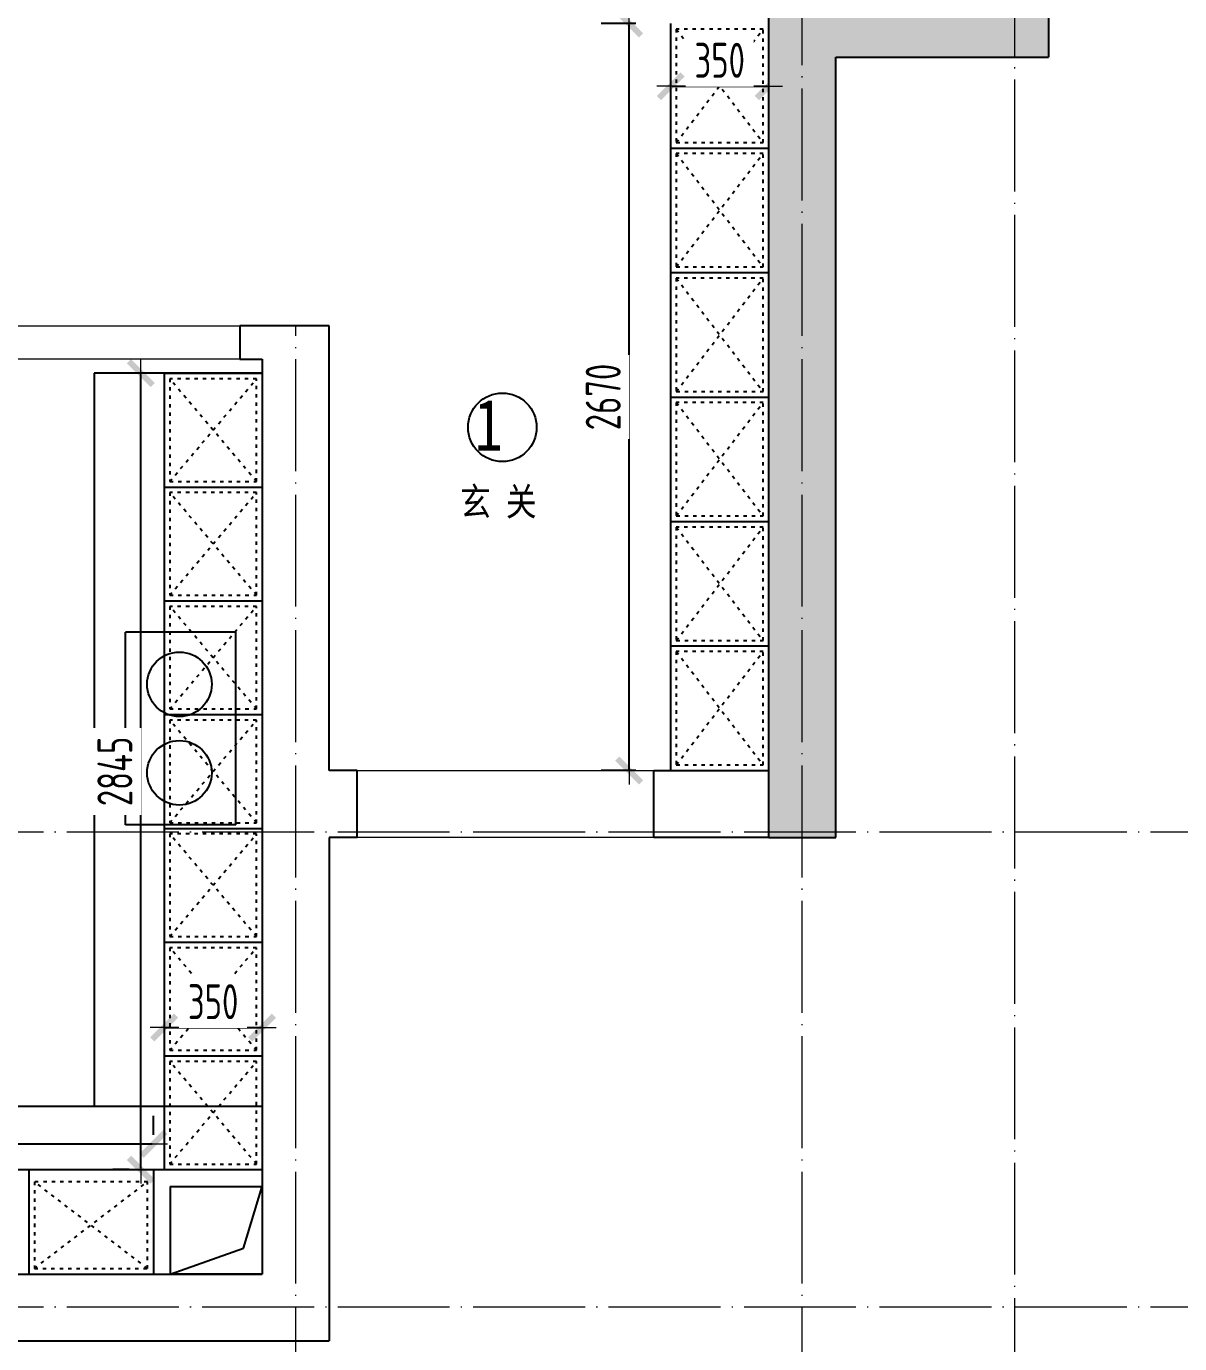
# Model space of a CAD drawing. Header units: inches. Extents: x 600 to 250244, y -404780 to 1000.
# Drawn here: x 46518 to 50639, y -352325 to -347616 of the extents above; entities that cross this region are included whole.
import ezdxf

# ---------------------------------------------------------------- set-up
doc = ezdxf.new("R2010")
doc.units = ezdxf.units.IN
doc.header["$MEASUREMENT"] = 0
doc.linetypes.add('ACAD_ISO03W100', pattern=[30, 12, -18])
doc.linetypes.add('DOTE', pattern=[2.42, 2, -0.2, 0.02, -0.2])
for name, color, linetype in [('D-ARCHI', 250, 'Continuous'), ('EVH 立面填充', 8, 'Continuous'), ('IBS-182-原建筑非承重墙', 150, 'Continuous'), ('IBS-200-原建筑承重墙柱', 200, 'Continuous'), ('IDS-040-固定高家具', 40, 'Continuous'), ('IFF-31-卫浴洁具', 31, 'Continuous'), ('IFF-51-活动家具', 51, 'Continuous'), ('房间编号', 50, 'Continuous')]:
    doc.layers.add(name, color=color, linetype=linetype)
doc.layers.add('天棚材质标注', color=2, linetype='Continuous', lineweight=5)
doc.layers.add('门', color=65, linetype='Continuous', lineweight=13)
doc.styles.add('ARI', font='SimSun.ttf', dxfattribs={"width": 0.8, "height": 200})
doc.styles.add('HBA-DIMT', font='ARCHS.SHX', dxfattribs={"width": 0.8})
doc.styles.add('宋体', font='SimSun.ttf', dxfattribs={"width": 0.8})
doc.dimstyles.new('HBA_40', dxfattribs={"dimscale": 50, "dimtxt": 2.5, "dimasz": 0.1, "dimexe": 2, "dimexo": 2.5, "dimgap": 0.6, "dimtad": 1, "dimdec": 0, "dimrnd": 5, "dimzin": 0, "dimtxsty": 'HBA-DIMT', "dimblk": 'HBA_DIMENSION_TICK', "dimblk1": 'HBA_DIMENSION_TICK', "dimblk2": 'HBA_DIMENSION_TICK', "dimcen": 0.125, "dimclrd": 44, "dimclre": 44, "dimclrt": 2, "dimadec": 0, "dimazin": 0, "dimtfac": 1, "dimtdec": 0, "dimtix": 1, "dimtmove": 1, "dimatfit": 3, "dimldrblk": 'HBA_Leader_Dot', "dimfxl": 0, "dimtvp": 1, "dimtfill": 1, "dimtolj": 1, "dimtzin": 0, "dimarcsym": 0})

# ---------------------------------------------------------------- blocks, each defined once
blk = doc.blocks.new('HBA_DIMENSION_TICK')
at = {"color": 0, "linetype": 'ByBlock'}
for p, q in [((-10, 0), (0, 0)), ((0, 0), (10, 0))]:
    blk.add_line(p, q, dxfattribs=at)
at = {"color": 50, "linetype": 'ByBlock'}
blk.add_solid([(-10, -7), (-7, -10), (7, 10), (10, 7)], dxfattribs=at)
blk = doc.blocks.new('*D256')
at = {"layer": 'Defpoints', "color": 0, "transparency": 16777216}
for p in [(48671.7, -347606.3), (48820.5, -347606.3), (48820.5, -350276.3)]:
    blk.add_point(p, dxfattribs=at)
at = {"layer": '天棚材质标注', "color": 44, "lineweight": -2, "transparency": 16777216}
for p, q in [((48695.5, -347606.3), (48571.7, -347606.3)), ((48671.7, -350271.3), (48671.7, -347611.3)), ((48695.5, -350276.3), (48571.7, -350276.3))]:
    blk.add_line(p, q, dxfattribs=at)
at = {"layer": '天棚材质标注', "color": 44, "lineweight": -2, "transparency": 16777216, "xscale": 5, "yscale": 5, "zscale": 5}
for p, rotation in [((48671.7, -347606.3), 90), ((48671.7, -350276.3), 270)]:
    blk.add_blockref('HBA_DIMENSION_TICK', p, dxfattribs=dict(at, rotation=rotation))
at = {"layer": '天棚材质标注', "color": 2, "transparency": 16777216, "insert": (48579.2, -348941.3), "char_height": 125, "attachment_point": 5, "rotation": 90, "style": 'HBA-DIMT', "bg_fill": 3, "box_fill_scale": 1.25, "bg_fill_color": 256, "bg_fill_true_color": 13158600, "bg_fill_transparency": 0}
blk.add_mtext('\\A1;2670', dxfattribs=at)
blk = doc.blocks.new('HBA_Leader_Dot')
at = {"color": 0, "linetype": 'ByBlock'}
blk.add_line((-5, 0), (-10, 0), dxfattribs=at)
at = {"color": 0, "linetype": 'ByBlock', "const_width": 5}
blk.add_lwpolyline([(-2.5, 0, 1), (2.5, 0, 1)], format="xyb", close=True, dxfattribs=at)
blk = doc.blocks.new('*D257')
at = {"layer": 'Defpoints', "color": 0, "transparency": 16777216}
for p in [(48820.5, -347830), (49170.5, -347830), (49170.5, -347830.2)]:
    blk.add_point(p, dxfattribs=at)
at = {"layer": '天棚材质标注', "color": 44, "lineweight": -2, "transparency": 16777216}
for p, q in [((48825.5, -347830.2), (49165.5, -347830.2)), ((48820.5, -347955), (48820.5, -347930.2)), ((49170.5, -347955), (49170.5, -347930.2))]:
    blk.add_line(p, q, dxfattribs=at)
at = {"layer": '天棚材质标注', "color": 44, "lineweight": -2, "transparency": 16777216, "xscale": 5, "yscale": 5, "zscale": 5, "rotation": 180}
blk.add_blockref('HBA_DIMENSION_TICK', (48820.5, -347830.2), dxfattribs=at)
at = {"layer": '天棚材质标注', "color": 44, "lineweight": -2, "transparency": 16777216, "xscale": 5, "yscale": 5, "zscale": 5}
blk.add_blockref('HBA_DIMENSION_TICK', (49170.5, -347830.2), dxfattribs=at)
at = {"layer": '天棚材质标注', "color": 2, "transparency": 16777216, "insert": (48995.5, -347737.7), "char_height": 125, "attachment_point": 5, "style": 'HBA-DIMT', "bg_fill": 3, "box_fill_scale": 1.25, "bg_fill_color": 256, "bg_fill_true_color": 13158600, "bg_fill_transparency": 0}
blk.add_mtext('\\A1;350', dxfattribs=at)
blk = doc.blocks.new('*D265')
at = {"layer": 'Defpoints', "color": 0, "transparency": 16777216}
for p in [(46926.8, -348856.3), (47010.2, -348856.3), (47010.2, -351703.3)]:
    blk.add_point(p, dxfattribs=at)
at = {"layer": '天棚材质标注', "color": 44, "lineweight": -2, "transparency": 16777216}
for p, q in [((46885.2, -348856.3), (46826.8, -348856.3)), ((46926.8, -351698.3), (46926.8, -348861.3)), ((46885.2, -351703.3), (46826.8, -351703.3))]:
    blk.add_line(p, q, dxfattribs=at)
at = {"layer": '天棚材质标注', "color": 44, "lineweight": -2, "transparency": 16777216, "xscale": 5, "yscale": 5, "zscale": 5}
for p, rotation in [((46926.8, -348856.3), 90), ((46926.8, -351703.3), 270)]:
    blk.add_blockref('HBA_DIMENSION_TICK', p, dxfattribs=dict(at, rotation=rotation))
at = {"layer": '天棚材质标注', "color": 2, "transparency": 16777216, "insert": (46834.3, -350279.8), "char_height": 125, "attachment_point": 5, "rotation": 90, "style": 'HBA-DIMT', "bg_fill": 3, "box_fill_scale": 1.25, "bg_fill_color": 256, "bg_fill_true_color": 13158600, "bg_fill_transparency": 0}
blk.add_mtext('\\A1;2845', dxfattribs=at)
blk = doc.blocks.new('*D266')
at = {"layer": 'Defpoints', "color": 0, "transparency": 16777216}
for p in [(46972, -351610.9), (45560.2, -351703.3), (46972, -351703.3)]:
    blk.add_point(p, dxfattribs=at)
at = {"layer": '天棚材质标注', "color": 44, "lineweight": -2, "transparency": 16777216}
for p, q in [((45560.2, -351578.3), (45560.2, -351510.9)), ((46972, -351578.3), (46972, -351510.9)), ((45565.2, -351610.9), (46967, -351610.9))]:
    blk.add_line(p, q, dxfattribs=at)
at = {"layer": '天棚材质标注', "color": 44, "lineweight": -2, "transparency": 16777216, "xscale": 5, "yscale": 5, "zscale": 5, "rotation": 180}
blk.add_blockref('HBA_DIMENSION_TICK', (45560.2, -351610.9), dxfattribs=at)
at = {"layer": '天棚材质标注', "color": 44, "lineweight": -2, "transparency": 16777216, "xscale": 5, "yscale": 5, "zscale": 5}
blk.add_blockref('HBA_DIMENSION_TICK', (46972, -351610.9), dxfattribs=at)
at = {"layer": '天棚材质标注', "color": 2, "transparency": 16777216, "insert": (46266.1, -351518.4), "char_height": 125, "attachment_point": 5, "style": 'HBA-DIMT', "bg_fill": 3, "box_fill_scale": 1.25, "bg_fill_color": 256, "bg_fill_true_color": 13158600, "bg_fill_transparency": 0}
blk.add_mtext('\\A1;1410', dxfattribs=at)
blk = doc.blocks.new('*D267')
at = {"layer": 'Defpoints', "color": 0, "transparency": 16777216}
for p in [(47010.2, -351205.9), (47360.2, -351195.3), (47360.2, -351205.9)]:
    blk.add_point(p, dxfattribs=at)
at = {"layer": '天棚材质标注', "color": 44, "lineweight": -2, "transparency": 16777216}
for p, q in [((47010.2, -351080.9), (47010.2, -351095.3)), ((47360.2, -351080.9), (47360.2, -351095.3)), ((47015.2, -351195.3), (47355.2, -351195.3))]:
    blk.add_line(p, q, dxfattribs=at)
at = {"layer": '天棚材质标注', "color": 44, "lineweight": -2, "transparency": 16777216, "xscale": 5, "yscale": 5, "zscale": 5, "rotation": 180}
blk.add_blockref('HBA_DIMENSION_TICK', (47010.2, -351195.3), dxfattribs=at)
at = {"layer": '天棚材质标注', "color": 44, "lineweight": -2, "transparency": 16777216, "xscale": 5, "yscale": 5, "zscale": 5}
blk.add_blockref('HBA_DIMENSION_TICK', (47360.2, -351195.3), dxfattribs=at)
at = {"layer": '天棚材质标注', "color": 2, "transparency": 16777216, "insert": (47185.2, -351102.8), "char_height": 125, "attachment_point": 5, "style": 'HBA-DIMT', "bg_fill": 3, "box_fill_scale": 1.25, "bg_fill_color": 256, "bg_fill_true_color": 13158600, "bg_fill_transparency": 0}
blk.add_mtext('\\A1;350', dxfattribs=at)

msp = doc.modelspace()

# ---------------------------------------------------------------- hatches: boundary and pattern name
at = {"layer": 'EVH 立面填充'}
h = msp.add_hatch(color=256, dxfattribs=at)
h.dxf.hatch_style = 1
h.paths.add_polyline_path([(49410.5, -347726.3), (50170.5, -347726.3), (50170.5, -347486.3), (49170.5, -347486.3), (49170.5, -350516.3), (49410.5, -350516.3)])

# ---------------------------------------------------------------- linework, layer by layer
for p in [(48820.5, -348051.3), (48820.5, -348496.3), (48820.5, -348941.3), (48820.5, -349386.3), (48820.5, -349831.3)]:
    msp.add_point(p)
at = {"layer": 'D-ARCHI', "color": 251, "linetype": 'DOTE', "lineweight": 5, "ltscale": 200}
for p, q in [((50050.5, -354014.6), (50050.5, -340066)), ((49290.5, -355014.6), (49290.5, -347486.3)), ((47480.2, -355014.6), (47480.2, -348686.3)), ((52870.5, -350496.3), (32543.2, -350496.3)), ((52870.5, -352194.6), (32543.2, -352194.6))]:
    msp.add_line(p, q, dxfattribs=at)
at = {"layer": 'IBS-182-原建筑非承重墙'}
for p, q in [((47600.2, -348686.3), (47280.2, -348686.3)), ((47280.2, -348686.3), (47280.2, -348806.3)), ((47600.2, -350276.3), (47600.2, -348686.3)), ((47280.2, -348806.3), (47360.2, -348806.3)), ((47360.2, -348806.3), (47360.2, -352076.3)), ((47700.2, -350276.3), (47600.2, -350276.3)), ((47700.2, -350516.3), (47700.2, -350276.3)), ((48760.5, -350516.3), (48760.5, -350276.3)), ((48760.5, -350276.3), (49170.5, -350276.3)), ((47700.2, -350516.3), (47600.2, -350516.3)), ((47600.2, -350516.3), (47600.2, -352314.6)), ((49170.5, -350516.3), (48760.5, -350516.3)), ((46972, -351703.3), (46972, -352076.3)), ((46972, -351703.3), (47360.2, -351703.3)), ((47032, -351763.3), (47032, -352076.3)), ((47032, -351763.3), (47360.2, -351763.3)), ((47293.7, -351983.7), (47360.2, -351763.3)), ((47032, -352076.3), (47293.7, -351983.7)), ((45560.2, -352076.3), (47360.2, -352076.3)), ((47360.2, -352076.3), (47032, -352076.3)), ((45560.2, -352314.6), (47600.2, -352314.6))]:
    msp.add_line(p, q, dxfattribs=at)
at = {"layer": 'IBS-200-原建筑承重墙柱', "ltscale": 0.02}
for p, q in [((49170.5, -350516.3), (49170.5, -347486.3)), ((50170.5, -347486.3), (50170.5, -347726.3)), ((49410.5, -350516.3), (49410.5, -347726.3)), ((49410.5, -347726.3), (50170.5, -347726.3)), ((49170.5, -350516.3), (49410.5, -350516.3))]:
    msp.add_line(p, q, dxfattribs=at)
at = {"layer": 'IDS-040-固定高家具'}
for p, q in [((48820.5, -350276.3), (48820.5, -347606.3)), ((48820.5, -348051.3), (49170.5, -348051.3)), ((48820.5, -348496.3), (49170.5, -348496.3)), ((47010.2, -348856.3), (47010.2, -351703.3)), ((47010.2, -348856.3), (47360.2, -348856.3)), ((48820.5, -348941.3), (49170.5, -348941.3)), ((47010.2, -349263), (47360.2, -349263)), ((48820.5, -349386.3), (49170.5, -349386.3)), ((47010.2, -349669.7), (47360.2, -349669.7)), ((48820.5, -349831.3), (49170.5, -349831.3)), ((47010.2, -350076.4), (47360.2, -350076.4)), ((47010.2, -350483.2), (47360.2, -350483.2)), ((47010.2, -350889.9), (47360.2, -350889.9)), ((47010.2, -351296.6), (47360.2, -351296.6)), ((45560.2, -351703.3), (46972, -351703.3)), ((46526.9, -351703.3), (46526.9, -352076.3))]:
    msp.add_line(p, q, dxfattribs=at)
at = {"layer": 'IDS-040-固定高家具', "linetype": 'ACAD_ISO03W100'}
for p, q in [((48840.5, -348031.3), (49150.5, -347626.3)), ((48840.5, -347626.3), (49150.5, -348031.3)), ((48840.5, -348476.3), (49150.5, -348071.3)), ((48840.5, -348071.3), (49150.5, -348476.3)), ((48840.5, -348921.3), (49150.5, -348516.3)), ((48840.5, -348516.3), (49150.5, -348921.3)), ((47030.2, -349243), (47340.2, -348876.3)), ((47340.2, -349243), (47030.2, -348876.3)), ((48840.5, -349366.3), (49150.5, -348961.3)), ((48840.5, -348961.3), (49150.5, -349366.3)), ((47030.2, -349649.7), (47340.2, -349283)), ((47340.2, -349649.7), (47030.2, -349283)), ((48840.5, -349811.3), (49150.5, -349406.3)), ((48840.5, -349406.3), (49150.5, -349811.3)), ((47030.2, -350056.4), (47340.2, -349689.7)), ((47340.2, -350056.4), (47030.2, -349689.7)), ((48840.5, -350256.3), (49150.5, -349851.3)), ((48840.5, -349851.3), (49150.5, -350256.3)), ((47030.2, -350463.2), (47340.2, -350096.4)), ((47340.2, -350463.2), (47030.2, -350096.4)), ((47030.2, -350869.9), (47340.2, -350503.2)), ((47340.2, -350869.9), (47030.2, -350503.2)), ((47030.2, -351276.6), (47340.2, -350909.9)), ((47340.2, -351276.6), (47030.2, -350909.9)), ((47030.2, -351683.3), (47340.2, -351316.6)), ((47340.2, -351683.3), (47030.2, -351316.6)), ((46546.9, -352056.3), (46950.5, -351746.3)), ((46950.5, -352056.3), (46546.9, -351746.3))]:
    msp.add_line(p, q, dxfattribs=at)
for points in [[(48840.5, -348031.3), (49150.5, -348031.3), (49150.5, -347626.3), (48840.5, -347626.3)], [(48840.5, -348476.3), (49150.5, -348476.3), (49150.5, -348071.3), (48840.5, -348071.3)], [(48840.5, -348921.3), (49150.5, -348921.3), (49150.5, -348516.3), (48840.5, -348516.3)], [(47030.2, -349243), (47340.2, -349243), (47340.2, -348876.3), (47030.2, -348876.3)], [(48840.5, -349366.3), (49150.5, -349366.3), (49150.5, -348961.3), (48840.5, -348961.3)], [(47030.2, -349649.7), (47340.2, -349649.7), (47340.2, -349283), (47030.2, -349283)], [(48840.5, -349811.3), (49150.5, -349811.3), (49150.5, -349406.3), (48840.5, -349406.3)], [(47030.2, -350056.4), (47340.2, -350056.4), (47340.2, -349689.7), (47030.2, -349689.7)], [(48840.5, -350256.3), (49150.5, -350256.3), (49150.5, -349851.3), (48840.5, -349851.3)], [(47030.2, -350463.2), (47340.2, -350463.2), (47340.2, -350096.4), (47030.2, -350096.4)], [(47030.2, -350869.9), (47340.2, -350869.9), (47340.2, -350503.2), (47030.2, -350503.2)], [(47030.2, -351276.6), (47340.2, -351276.6), (47340.2, -350909.9), (47030.2, -350909.9)], [(47030.2, -351683.3), (47340.2, -351683.3), (47340.2, -351316.6), (47030.2, -351316.6)], [(46546.9, -352056.3), (46950.5, -352056.3), (46950.5, -351746.3), (46546.9, -351746.3)]]:
    msp.add_lwpolyline(points, close=True, dxfattribs=at)
at = {"layer": 'IFF-31-卫浴洁具', "ltscale": 0.02}
for p, q in [((47266, -349781.9), (46872.3, -349781.9)), ((46872.3, -350470.9), (46872.3, -349781.9)), ((47266, -350470.9), (47266, -349781.9)), ((47266, -350470.9), (46872.3, -350470.9))]:
    msp.add_line(p, q, dxfattribs=at)
for centre in [(47064.7, -349968.2, 0), (47064.7, -350284.5, 0)]:
    msp.add_circle(centre, 115.3, dxfattribs=at)
at = {"layer": 'IFF-51-活动家具'}
for p, q in [((46760.2, -348856.3), (46760.2, -351476.3)), ((47360.2, -348856.3), (46760.2, -348856.3)), ((45560.2, -351476.3), (46760.2, -351476.3)), ((46760.2, -351476.3), (47360.2, -351476.3))]:
    msp.add_line(p, q, dxfattribs=at)
at = {"layer": '房间编号'}
msp.add_circle((48218.8, -349049.7), 122.5, dxfattribs=at)
at = {"layer": '门', "color": 8, "lineweight": 5}
for points in [[(45700.2, -348686.3), (47280.2, -348686.3), (47280.2, -348806.3), (45700.2, -348806.3)], [(47700.2, -350276.3), (48760.5, -350276.3), (48760.5, -350516.3), (47700.2, -350516.3)]]:
    msp.add_lwpolyline(points, close=True, dxfattribs=at)

# ---------------------------------------------------------------- texts
at = {"layer": '房间编号', "color": 8, "style": '宋体', "width": 0.8}
msp.add_text('玄 关', height=100, dxfattribs=at).set_placement((48068.2, -349365.4))
at = {"layer": '房间编号', "insert": (48219.6, -348949.4), "char_height": 183.8, "width": 2606.465, "attachment_point": 3, "style": 'ARI'}
msp.add_mtext('1', dxfattribs=at)

# ---------------------------------------------------------------- next in the draw order: dimensions: what is measured, and where the dimension line sits
at = {"layer": '天棚材质标注', "color": 6}
for base, p1, p2, picture, middle in [((48671.7, -347606.3), (48820.5, -350276.3), (48820.5, -347606.3), '*D256', (48579.2, -348941.3)), ((46926.8, -348856.3), (47010.2, -351703.3), (47010.2, -348856.3), '*D265', (46834.3, -350279.8))]:
    dim = msp.add_linear_dim(base=base, p1=p1, p2=p2, angle=90, dimstyle='HBA_40', dxfattribs=at)
    dim.commit()
    dim.dimension.update_dxf_attribs({"geometry": picture, "text_midpoint": middle})

# ---------------------------------------------------------------- next in the draw order: dimensions: what is measured, and where the dimension line sits
for base, p1, p2, picture, middle in [((49170.5, -347830.2), (48820.5, -347830), (49170.5, -347830), '*D257', (48995.5, -347737.7)), ((47360.2, -351195.3), (47010.2, -351205.9), (47360.2, -351205.9), '*D267', (47185.2, -351102.8)), ((46972, -351610.9), (45560.2, -351703.3), (46972, -351703.3), '*D266', (46266.1, -351518.4))]:
    dim = msp.add_linear_dim(base=base, p1=p1, p2=p2, dimstyle='HBA_40', dxfattribs=at)
    dim.commit()
    dim.dimension.update_dxf_attribs({"geometry": picture, "text_midpoint": middle})

doc.saveas('drawing.dxf')
